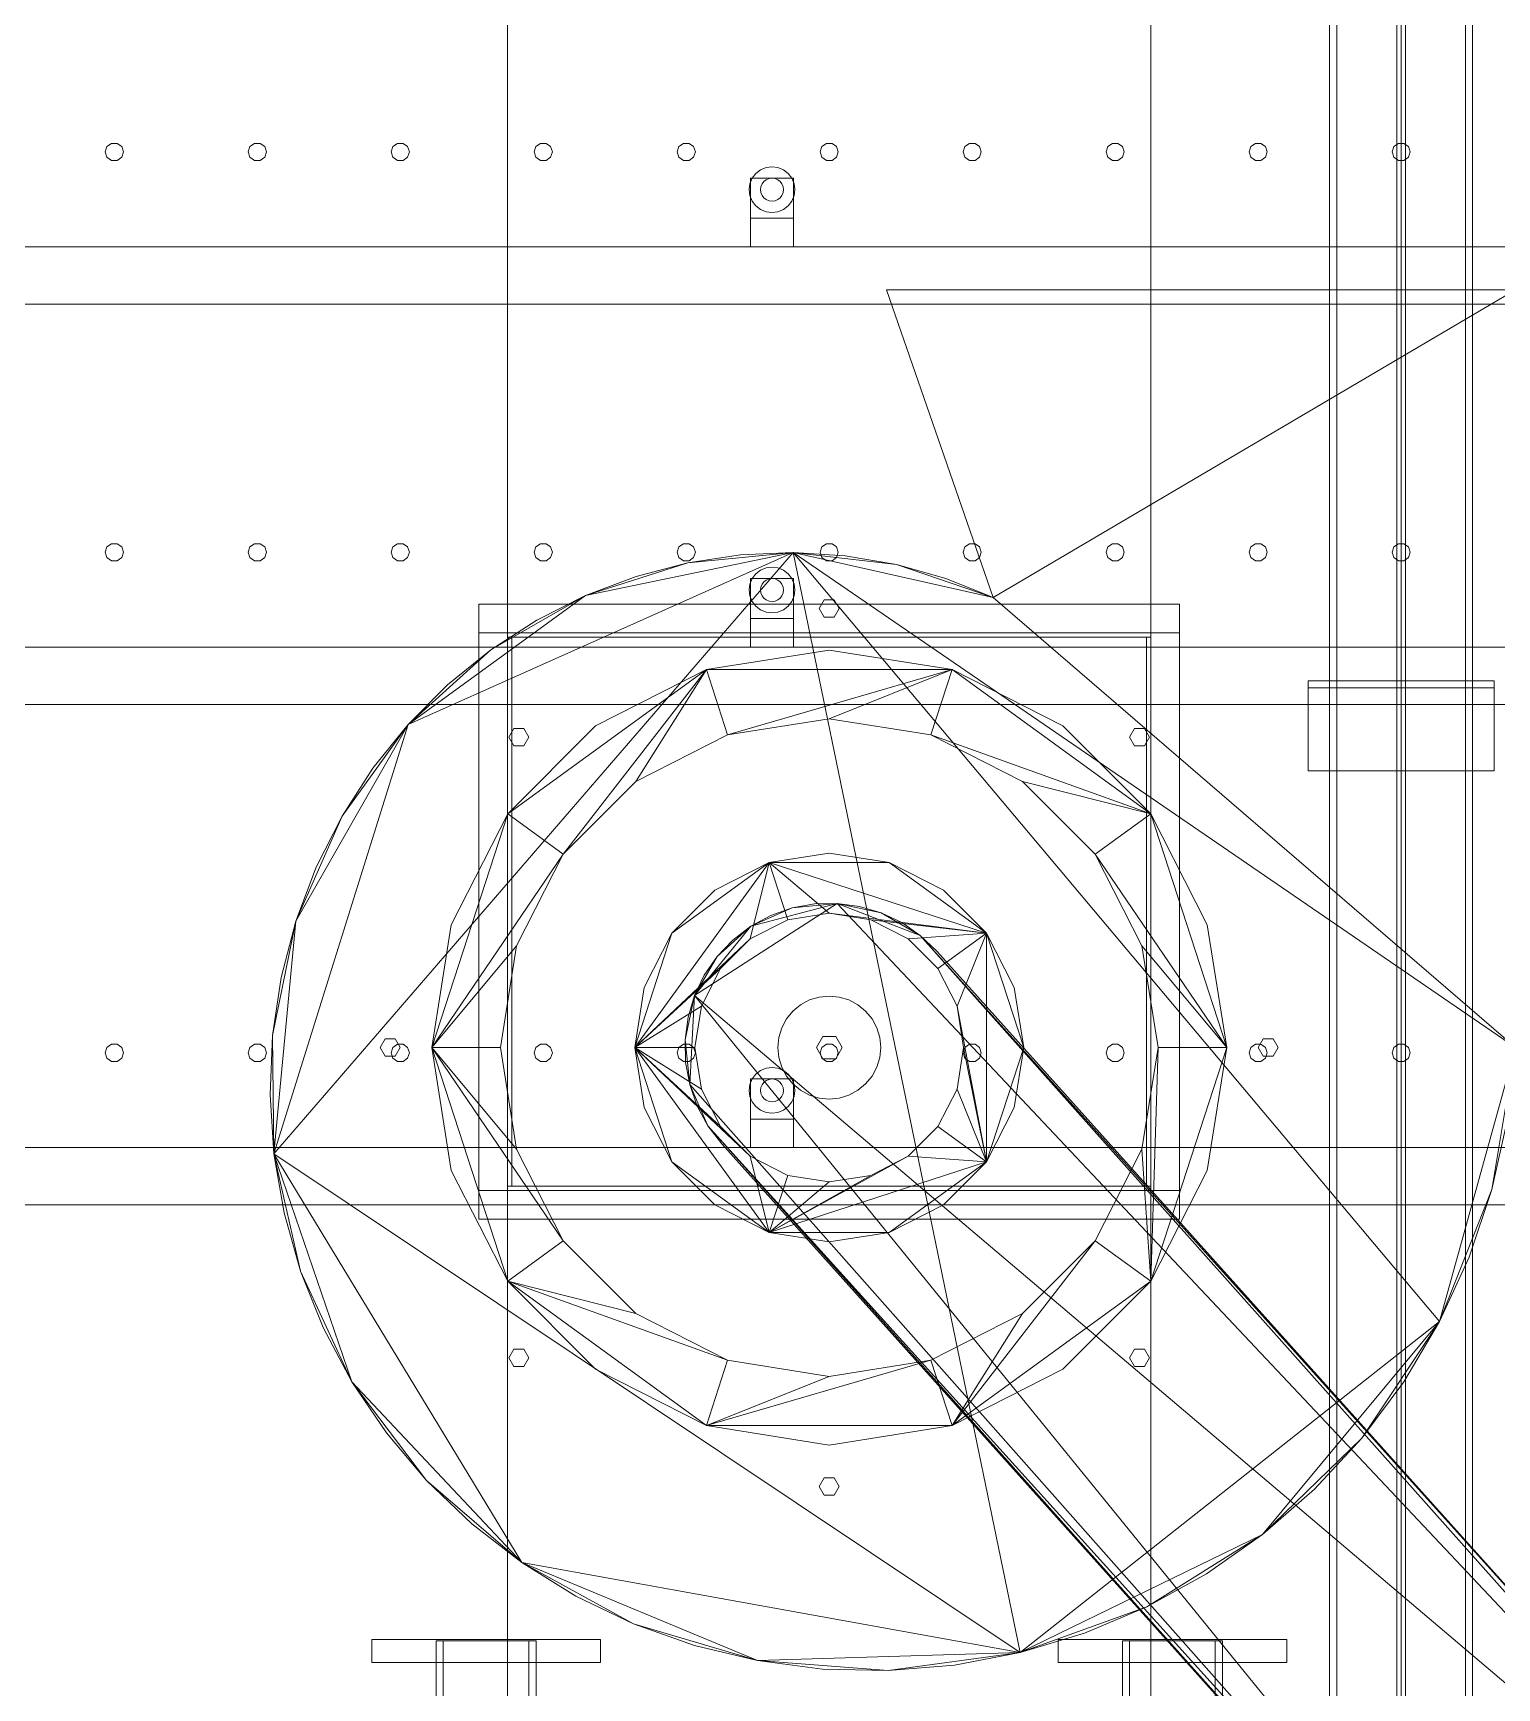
# Model space of a CAD drawing. Header units: millimetres. Extents: x -1970 to 59977, y -50268 to 6837.
# Drawn here: x 55882 to 56906, y 662 to 1820 of the extents above; entities that cross this region are included whole.
import ezdxf

# ---------------------------------------------------------------- set-up
doc = ezdxf.new("R2010")
doc.units = ezdxf.units.MM
doc.layers.add('lateral_secador', color=7, linetype='Continuous', lineweight=0)

msp = doc.modelspace()

# ---------------------------------------------------------------- linework, layer by layer
at = {"layer": 'lateral_secador'}
for p, q in [((56214.253, 0), (56214.253, 2925)), ((56214.253, 2925), (56214.253, 1400)), ((56664.253, 0), (56664.253, 2925)), ((56664.253, 1400), (56664.253, 2925)), ((56789.253, 2925), (56789.253, 20)), ((56794.253, 20), (56794.253, 2925)), ((56836.253, 2925), (56836.253, 60)), ((56839.253, 0), (56839.253, 2925)), ((56842.253, 60), (56842.253, 2925)), ((56884.253, 2925), (56884.253, 20)), ((56889.253, 20), (56889.253, 2925)), ((55934.116, 1740.082), (55932.903, 1736.35)), ((55932.903, 1736.35), (55934.116, 1732.618)), ((55937.291, 1742.389), (55934.116, 1740.082)), ((55941.215, 1742.389), (55937.291, 1742.389)), ((55944.39, 1740.082), (55941.215, 1742.389)), ((55945.603, 1736.35), (55944.39, 1740.082)), ((55944.39, 1732.618), (55945.603, 1736.35)), ((56034.116, 1740.082), (56032.903, 1736.35)), ((56032.903, 1736.35), (56034.116, 1732.618)), ((56037.291, 1742.389), (56034.116, 1740.082)), ((56041.215, 1742.389), (56037.291, 1742.389)), ((56044.39, 1740.082), (56041.215, 1742.389)), ((56045.603, 1736.35), (56044.39, 1740.082)), ((56044.39, 1732.618), (56045.603, 1736.35)), ((56134.116, 1740.082), (56132.903, 1736.35)), ((56132.903, 1736.35), (56134.116, 1732.618)), ((56137.291, 1742.389), (56134.116, 1740.082)), ((56141.215, 1742.389), (56137.291, 1742.389)), ((56144.39, 1740.082), (56141.215, 1742.389)), ((56145.603, 1736.35), (56144.39, 1740.082)), ((56144.39, 1732.618), (56145.603, 1736.35)), ((56234.116, 1740.082), (56232.903, 1736.35)), ((56232.903, 1736.35), (56234.116, 1732.618)), ((56237.291, 1742.389), (56234.116, 1740.082)), ((56241.215, 1742.389), (56237.291, 1742.389)), ((56244.39, 1740.082), (56241.215, 1742.389)), ((56245.603, 1736.35), (56244.39, 1740.082)), ((56244.39, 1732.618), (56245.603, 1736.35)), ((56334.116, 1740.082), (56332.903, 1736.35)), ((56332.903, 1736.35), (56334.116, 1732.618)), ((56337.291, 1742.389), (56334.116, 1740.082)), ((56341.215, 1742.389), (56337.291, 1742.389)), ((56344.39, 1740.082), (56341.215, 1742.389)), ((56345.603, 1736.35), (56344.39, 1740.082)), ((56344.39, 1732.618), (56345.603, 1736.35)), ((56434.116, 1740.082), (56432.903, 1736.35)), ((56432.903, 1736.35), (56434.116, 1732.618)), ((56437.291, 1742.389), (56434.116, 1740.082)), ((56441.215, 1742.389), (56437.291, 1742.389)), ((56444.39, 1740.082), (56441.215, 1742.389)), ((56445.603, 1736.35), (56444.39, 1740.082)), ((56444.39, 1732.618), (56445.603, 1736.35)), ((56534.116, 1740.082), (56532.903, 1736.35)), ((56532.903, 1736.35), (56534.116, 1732.618)), ((56537.291, 1742.389), (56534.116, 1740.082)), ((56541.215, 1742.389), (56537.291, 1742.389)), ((56544.39, 1740.082), (56541.215, 1742.389)), ((56545.603, 1736.35), (56544.39, 1740.082)), ((56544.39, 1732.618), (56545.603, 1736.35)), ((56634.116, 1740.082), (56632.903, 1736.35)), ((56632.903, 1736.35), (56634.116, 1732.618)), ((56637.291, 1742.389), (56634.116, 1740.082)), ((56641.215, 1742.389), (56637.291, 1742.389)), ((56644.39, 1740.082), (56641.215, 1742.389)), ((56645.603, 1736.35), (56644.39, 1740.082)), ((56644.39, 1732.618), (56645.603, 1736.35)), ((56734.116, 1740.082), (56732.903, 1736.35)), ((56732.903, 1736.35), (56734.116, 1732.618)), ((56737.291, 1742.389), (56734.116, 1740.082)), ((56741.215, 1742.389), (56737.291, 1742.389)), ((56744.39, 1740.082), (56741.215, 1742.389)), ((56745.603, 1736.35), (56744.39, 1740.082)), ((56744.39, 1732.618), (56745.603, 1736.35)), ((56834.116, 1740.082), (56832.903, 1736.35)), ((56832.903, 1736.35), (56834.116, 1732.618)), ((56837.291, 1742.389), (56834.116, 1740.082)), ((56841.215, 1742.389), (56837.291, 1742.389)), ((56844.39, 1740.082), (56841.215, 1742.389)), ((56845.603, 1736.35), (56844.39, 1740.082)), ((56844.39, 1732.618), (56845.603, 1736.35)), ((55934.116, 1732.618), (55937.291, 1730.311)), ((55937.291, 1730.311), (55941.215, 1730.311)), ((55941.215, 1730.311), (55944.39, 1732.618)), ((56034.116, 1732.618), (56037.291, 1730.311)), ((56037.291, 1730.311), (56041.215, 1730.311)), ((56041.215, 1730.311), (56044.39, 1732.618)), ((56134.116, 1732.618), (56137.291, 1730.311)), ((56137.291, 1730.311), (56141.215, 1730.311)), ((56141.215, 1730.311), (56144.39, 1732.618)), ((56234.116, 1732.618), (56237.291, 1730.311)), ((56237.291, 1730.311), (56241.215, 1730.311)), ((56241.215, 1730.311), (56244.39, 1732.618)), ((56334.116, 1732.618), (56337.291, 1730.311)), ((56337.291, 1730.311), (56341.215, 1730.311)), ((56341.215, 1730.311), (56344.39, 1732.618)), ((56395.112, 1725.455), (56391.253, 1723.856)), ((56399.253, 1726), (56395.112, 1725.455)), ((56403.394, 1725.455), (56399.253, 1726)), ((56407.253, 1723.856), (56403.394, 1725.455)), ((56434.116, 1732.618), (56437.291, 1730.311)), ((56437.291, 1730.311), (56441.215, 1730.311)), ((56441.215, 1730.311), (56444.39, 1732.618)), ((56534.116, 1732.618), (56537.291, 1730.311)), ((56537.291, 1730.311), (56541.215, 1730.311)), ((56541.215, 1730.311), (56544.39, 1732.618)), ((56634.116, 1732.618), (56637.291, 1730.311)), ((56637.291, 1730.311), (56641.215, 1730.311)), ((56641.215, 1730.311), (56644.39, 1732.618)), ((56734.116, 1732.618), (56737.291, 1730.311)), ((56737.291, 1730.311), (56741.215, 1730.311)), ((56741.215, 1730.311), (56744.39, 1732.618)), ((56834.116, 1732.618), (56837.291, 1730.311)), ((56837.291, 1730.311), (56841.215, 1730.311)), ((56841.215, 1730.311), (56844.39, 1732.618)), ((56383.798, 1714.141), (56383.253, 1710)), ((56385.397, 1718), (56383.798, 1714.141)), ((56384.253, 1718), (56414.253, 1718)), ((56384.253, 1718), (56384.253, 1690)), ((56387.939, 1721.314), (56385.397, 1718)), ((56391.253, 1723.856), (56387.939, 1721.314)), ((56392.325, 1714), (56391.526, 1712.071)), ((56393.596, 1715.657), (56392.325, 1714)), ((56395.253, 1716.928), (56393.596, 1715.657)), ((56397.182, 1717.727), (56395.253, 1716.928)), ((56399.253, 1718), (56397.182, 1717.727)), ((56401.324, 1717.727), (56399.253, 1718)), ((56403.253, 1716.928), (56401.324, 1717.727)), ((56404.91, 1715.657), (56403.253, 1716.928)), ((56406.181, 1714), (56404.91, 1715.657)), ((56406.98, 1712.071), (56406.181, 1714)), ((56410.567, 1721.314), (56407.253, 1723.856)), ((56413.109, 1718), (56410.567, 1721.314)), ((56414.708, 1714.141), (56413.109, 1718)), ((56414.253, 1690), (56414.253, 1718)), ((56415.253, 1710), (56414.708, 1714.141)), ((56383.253, 1710), (56383.798, 1705.859)), ((56383.798, 1705.859), (56385.397, 1702)), ((56385.397, 1702), (56387.939, 1698.686)), ((56391.526, 1712.071), (56391.253, 1710)), ((56391.253, 1710), (56391.526, 1707.929)), ((56391.526, 1707.929), (56392.325, 1706)), ((56392.325, 1706), (56393.596, 1704.343)), ((56393.596, 1704.343), (56395.253, 1703.072)), ((56395.253, 1703.072), (56397.182, 1702.273)), ((56397.182, 1702.273), (56399.253, 1702)), ((56399.253, 1702), (56401.324, 1702.273)), ((56401.324, 1702.273), (56403.253, 1703.072)), ((56403.253, 1703.072), (56404.91, 1704.343)), ((56404.91, 1704.343), (56406.181, 1706)), ((56406.181, 1706), (56406.98, 1707.929)), ((56407.253, 1710), (56406.98, 1712.071)), ((56406.98, 1707.929), (56407.253, 1710)), ((56410.567, 1698.686), (56413.109, 1702)), ((56413.109, 1702), (56414.708, 1705.859)), ((56414.708, 1705.859), (56415.253, 1710)), ((56384.253, 1690), (56414.253, 1690)), ((56384.253, 1690), (56384.253, 1670)), ((56387.939, 1698.686), (56391.253, 1696.144)), ((56391.253, 1696.144), (56395.112, 1694.545)), ((56395.112, 1694.545), (56399.253, 1694)), ((56399.253, 1694), (56403.394, 1694.545)), ((56403.394, 1694.545), (56407.253, 1696.144)), ((56407.253, 1696.144), (56410.567, 1698.686)), ((56414.253, 1670), (56414.253, 1690)), ((39189.253, 1670), (58489.253, 1670)), ((56384.253, 1670), (56414.253, 1670)), ((56919.253, 1640), (56479.253, 1640)), ((56479.253, 1640), (56553.829, 1424.797)), ((56553.829, 1424.797), (56919.253, 1640)), ((39189.253, 1630), (58489.253, 1630)), ((55934.116, 1460.082), (55932.903, 1456.35)), ((55937.291, 1462.389), (55934.116, 1460.082)), ((55941.215, 1462.389), (55937.291, 1462.389)), ((55944.39, 1460.082), (55941.215, 1462.389)), ((55945.603, 1456.35), (55944.39, 1460.082)), ((56034.116, 1460.082), (56032.903, 1456.35)), ((56037.291, 1462.389), (56034.116, 1460.082)), ((56041.215, 1462.389), (56037.291, 1462.389)), ((56044.39, 1460.082), (56041.215, 1462.389)), ((56045.603, 1456.35), (56044.39, 1460.082)), ((56134.116, 1460.082), (56132.903, 1456.35)), ((56137.291, 1462.389), (56134.116, 1460.082)), ((56141.215, 1462.389), (56137.291, 1462.389)), ((56144.39, 1460.082), (56141.215, 1462.389)), ((56145.603, 1456.35), (56144.39, 1460.082)), ((56234.116, 1460.082), (56232.903, 1456.35)), ((56237.291, 1462.389), (56234.116, 1460.082)), ((56241.215, 1462.389), (56237.291, 1462.389)), ((56244.39, 1460.082), (56241.215, 1462.389)), ((56245.603, 1456.35), (56244.39, 1460.082)), ((56334.116, 1460.082), (56332.903, 1456.35)), ((56337.291, 1462.389), (56334.116, 1460.082)), ((56341.215, 1462.389), (56337.291, 1462.389)), ((56344.39, 1460.082), (56341.215, 1462.389)), ((56345.603, 1456.35), (56344.39, 1460.082)), ((56434.116, 1460.082), (56432.903, 1456.35)), ((56437.291, 1462.389), (56434.116, 1460.082)), ((56441.215, 1462.389), (56437.291, 1462.389)), ((56444.39, 1460.082), (56441.215, 1462.389)), ((56445.603, 1456.35), (56444.39, 1460.082)), ((56534.116, 1460.082), (56532.903, 1456.35)), ((56537.291, 1462.389), (56534.116, 1460.082)), ((56541.215, 1462.389), (56537.291, 1462.389)), ((56544.39, 1460.082), (56541.215, 1462.389)), ((56545.603, 1456.35), (56544.39, 1460.082)), ((56634.116, 1460.082), (56632.903, 1456.35)), ((56637.291, 1462.389), (56634.116, 1460.082)), ((56641.215, 1462.389), (56637.291, 1462.389)), ((56644.39, 1460.082), (56641.215, 1462.389)), ((56645.603, 1456.35), (56644.39, 1460.082)), ((56734.116, 1460.082), (56732.903, 1456.35)), ((56737.291, 1462.389), (56734.116, 1460.082)), ((56741.215, 1462.389), (56737.291, 1462.389)), ((56744.39, 1460.082), (56741.215, 1462.389)), ((56745.603, 1456.35), (56744.39, 1460.082)), ((56834.116, 1460.082), (56832.903, 1456.35)), ((56837.291, 1462.389), (56834.116, 1460.082)), ((56841.215, 1462.389), (56837.291, 1462.389)), ((56844.39, 1460.082), (56841.215, 1462.389)), ((56845.603, 1456.35), (56844.39, 1460.082)), ((55932.903, 1456.35), (55934.116, 1452.618)), ((55934.116, 1452.618), (55937.291, 1450.311)), ((55937.291, 1450.311), (55941.215, 1450.311)), ((55941.215, 1450.311), (55944.39, 1452.618)), ((55944.39, 1452.618), (55945.603, 1456.35)), ((56032.903, 1456.35), (56034.116, 1452.618)), ((56034.116, 1452.618), (56037.291, 1450.311)), ((56037.291, 1450.311), (56041.215, 1450.311)), ((56041.215, 1450.311), (56044.39, 1452.618)), ((56044.39, 1452.618), (56045.603, 1456.35)), ((56050.884, 1035.68), (56414.034, 1456.166)), ((56132.903, 1456.35), (56134.116, 1452.618)), ((56134.116, 1452.618), (56137.291, 1450.311)), ((56137.291, 1450.311), (56141.215, 1450.311)), ((56141.215, 1450.311), (56144.39, 1452.618)), ((56144.39, 1452.618), (56145.603, 1456.35)), ((56144.72, 1336.003), (56414.034, 1456.166)), ((56232.903, 1456.35), (56234.116, 1452.618)), ((56234.116, 1452.618), (56237.291, 1450.311)), ((56237.291, 1450.311), (56241.215, 1450.311)), ((56241.215, 1450.311), (56244.39, 1452.618)), ((56244.39, 1452.618), (56245.603, 1456.35)), ((56268.792, 1426.139), (56414.034, 1456.166)), ((56268.792, 1426.139), (56340.439, 1449.018)), ((56340.439, 1449.018), (56304.159, 1439.529)), ((56332.903, 1456.35), (56334.116, 1452.618)), ((56334.116, 1452.618), (56337.291, 1450.311)), ((56337.291, 1450.311), (56341.215, 1450.311)), ((56340.439, 1449.018), (56414.034, 1456.166)), ((56377.204, 1454.562), (56340.439, 1449.018)), ((56341.215, 1450.311), (56344.39, 1452.618)), ((56344.39, 1452.618), (56345.603, 1456.35)), ((56414.034, 1456.166), (56377.204, 1454.562)), ((56414.034, 1456.166), (56486.226, 1447.791)), ((56450.511, 1453.878), (56414.034, 1456.166)), ((56414.034, 1456.166), (56553.829, 1424.797)), ((56414.034, 1456.166), (56919.253, 1110)), ((56414.034, 1456.166), (56866.161, 918.439)), ((56414.034, 1456.166), (56572.69, 686.788)), ((56432.903, 1456.35), (56434.116, 1452.618)), ((56434.116, 1452.618), (56437.291, 1450.311)), ((56437.291, 1450.311), (56441.215, 1450.311)), ((56441.215, 1450.311), (56444.39, 1452.618)), ((56444.39, 1452.618), (56445.603, 1456.35)), ((56486.226, 1447.791), (56450.511, 1453.878)), ((56486.226, 1447.791), (56553.829, 1424.797)), ((56520.788, 1438.04), (56486.226, 1447.791)), ((56532.903, 1456.35), (56534.116, 1452.618)), ((56534.116, 1452.618), (56537.291, 1450.311)), ((56537.291, 1450.311), (56541.215, 1450.311)), ((56541.215, 1450.311), (56544.39, 1452.618)), ((56544.39, 1452.618), (56545.603, 1456.35)), ((56632.903, 1456.35), (56634.116, 1452.618)), ((56634.116, 1452.618), (56637.291, 1450.311)), ((56637.291, 1450.311), (56641.215, 1450.311)), ((56641.215, 1450.311), (56644.39, 1452.618)), ((56644.39, 1452.618), (56645.603, 1456.35)), ((56732.903, 1456.35), (56734.116, 1452.618)), ((56734.116, 1452.618), (56737.291, 1450.311)), ((56737.291, 1450.311), (56741.215, 1450.311)), ((56741.215, 1450.311), (56744.39, 1452.618)), ((56744.39, 1452.618), (56745.603, 1456.35)), ((56832.903, 1456.35), (56834.116, 1452.618)), ((56834.116, 1452.618), (56837.291, 1450.311)), ((56837.291, 1450.311), (56841.215, 1450.311)), ((56841.215, 1450.311), (56844.39, 1452.618)), ((56844.39, 1452.618), (56845.603, 1456.35)), ((56304.159, 1439.529), (56268.792, 1426.139)), ((56385.397, 1438), (56383.798, 1434.141)), ((56384.253, 1438), (56414.253, 1438)), ((56384.253, 1438), (56384.253, 1410)), ((56387.939, 1441.314), (56385.397, 1438)), ((56391.253, 1443.856), (56387.939, 1441.314)), ((56395.112, 1445.455), (56391.253, 1443.856)), ((56393.596, 1435.657), (56392.325, 1434)), ((56395.253, 1436.928), (56393.596, 1435.657)), ((56399.253, 1446), (56395.112, 1445.455)), ((56397.182, 1437.727), (56395.253, 1436.928)), ((56399.253, 1438), (56397.182, 1437.727)), ((56403.394, 1445.455), (56399.253, 1446)), ((56401.324, 1437.727), (56399.253, 1438)), ((56403.253, 1436.928), (56401.324, 1437.727)), ((56404.91, 1435.657), (56403.253, 1436.928)), ((56407.253, 1443.856), (56403.394, 1445.455)), ((56406.181, 1434), (56404.91, 1435.657)), ((56410.567, 1441.314), (56407.253, 1443.856)), ((56413.109, 1438), (56410.567, 1441.314)), ((56414.708, 1434.141), (56413.109, 1438)), ((56414.253, 1410), (56414.253, 1438)), ((56553.829, 1424.797), (56520.788, 1438.04)), ((56144.72, 1336.003), (56268.792, 1426.139)), ((56202.474, 1388.051), (56268.792, 1426.139)), ((56268.792, 1426.139), (56234.759, 1408.935)), ((56383.798, 1434.141), (56383.253, 1430)), ((56383.253, 1430), (56383.798, 1425.859)), ((56383.798, 1425.859), (56385.397, 1422)), ((56391.526, 1432.071), (56391.253, 1430)), ((56391.253, 1430), (56391.526, 1427.929)), ((56392.325, 1434), (56391.526, 1432.071)), ((56391.526, 1427.929), (56392.325, 1426)), ((56392.325, 1426), (56393.596, 1424.343)), ((56393.596, 1424.343), (56395.253, 1423.072)), ((56403.253, 1423.072), (56404.91, 1424.343)), ((56404.91, 1424.343), (56406.181, 1426)), ((56406.98, 1432.071), (56406.181, 1434)), ((56406.181, 1426), (56406.98, 1427.929)), ((56407.253, 1430), (56406.98, 1432.071)), ((56406.98, 1427.929), (56407.253, 1430)), ((56413.109, 1422), (56414.708, 1425.859)), ((56415.253, 1430), (56414.708, 1434.141)), ((56414.708, 1425.859), (56415.253, 1430)), ((56553.829, 1424.797), (56919.253, 1110)), ((56194.253, 1420), (56684.253, 1420)), ((56194.253, 1420), (56194.253, 1400)), ((56385.397, 1422), (56387.939, 1418.686)), ((56387.939, 1418.686), (56391.253, 1416.144)), ((56391.253, 1416.144), (56395.112, 1414.545)), ((56395.112, 1414.545), (56399.253, 1414)), ((56395.253, 1423.072), (56397.182, 1422.273)), ((56397.182, 1422.273), (56399.253, 1422)), ((56399.253, 1422), (56401.324, 1422.273)), ((56399.253, 1414), (56403.394, 1414.545)), ((56401.324, 1422.273), (56403.253, 1423.072)), ((56403.394, 1414.545), (56407.253, 1416.144)), ((56407.253, 1416.144), (56410.567, 1418.686)), ((56410.567, 1418.686), (56413.109, 1422)), ((56435.753, 1423.062), (56432.253, 1417)), ((56432.253, 1417), (56435.753, 1410.938)), ((56442.753, 1423.062), (56435.753, 1423.062)), ((56446.253, 1417), (56442.753, 1423.062)), ((56442.753, 1410.938), (56446.253, 1417)), ((56684.253, 1400), (56684.253, 1420)), ((56234.759, 1408.935), (56202.474, 1388.051)), ((56384.253, 1410), (56414.253, 1410)), ((56384.253, 1410), (56384.253, 1390)), ((56414.253, 1390), (56414.253, 1410)), ((56435.753, 1410.938), (56442.753, 1410.938)), ((39189.253, 1390), (58489.253, 1390)), ((56194.253, 1400), (56684.253, 1400)), ((56194.253, 1400), (56214.253, 1400)), ((56194.253, 1400), (56194.253, 1010)), ((56214.253, 1400), (56664.253, 1400)), ((56214.253, 1400), (56214.253, 1397)), ((56214.253, 1010), (56214.253, 1400)), ((56214.253, 1397), (56664.253, 1397)), ((56214.253, 1397), (56217.253, 1397)), ((56214.253, 1397), (56214.253, 1013)), ((56217.253, 1013), (56217.253, 1397)), ((56384.253, 1390), (56414.253, 1390)), ((56661.253, 1397), (56664.253, 1397)), ((56661.253, 1397), (56661.253, 1013)), ((56664.253, 1397), (56664.253, 1400)), ((56664.253, 1400), (56684.253, 1400)), ((56664.253, 1400), (56664.253, 1010)), ((56664.253, 1013), (56664.253, 1397)), ((56684.253, 1010), (56684.253, 1400)), ((56144.72, 1336.003), (56202.474, 1388.051)), ((56202.474, 1388.051), (56172.333, 1363.666)), ((56439.253, 1388), (56353.347, 1374.394)), ((56525.159, 1374.394), (56439.253, 1388)), ((56214.347, 1273.404), (56353.347, 1374.394)), ((56253.179, 1245.191), (56353.347, 1374.394)), ((56353.347, 1374.394), (56275.849, 1334.907)), ((56304.062, 1296.074), (56353.347, 1374.394)), ((56353.347, 1374.394), (56525.159, 1374.394)), ((56368.179, 1328.743), (56353.347, 1374.394)), ((56368.179, 1328.743), (56525.159, 1374.394)), ((56439.253, 1340), (56525.159, 1374.394)), ((56510.327, 1328.743), (56525.159, 1374.394)), ((56525.159, 1374.394), (56664.159, 1273.404)), ((56602.657, 1334.907), (56525.159, 1374.394)), ((56774.253, 1366.5), (56904.253, 1366.5)), ((56774.253, 1366.5), (56774.253, 1303.5)), ((56774.253, 1366.5), (56774.253, 1361.5)), ((56904.253, 1303.5), (56904.253, 1366.5)), ((56904.253, 1361.5), (56904.253, 1366.5)), ((56172.333, 1363.666), (56144.72, 1336.003)), ((56774.253, 1361.5), (56904.253, 1361.5)), ((39189.253, 1350), (58489.253, 1350)), ((56050.884, 1035.68), (56144.72, 1336.003)), ((56066.253, 1198.403), (56144.72, 1336.003)), ((56098.48, 1271.933), (56144.72, 1336.003)), ((56144.72, 1336.003), (56119.993, 1305.324)), ((56275.849, 1334.907), (56214.347, 1273.404)), ((56218.671, 1333.144), (56215.171, 1327.082)), ((56225.671, 1333.144), (56218.671, 1333.144)), ((56229.171, 1327.082), (56225.671, 1333.144)), ((56368.179, 1328.743), (56439.253, 1340)), ((56439.253, 1340), (56510.327, 1328.743)), ((56664.159, 1273.404), (56602.657, 1334.907)), ((56652.835, 1333.144), (56649.335, 1327.082)), ((56659.835, 1333.144), (56652.835, 1333.144)), ((56663.335, 1327.082), (56659.835, 1333.144)), ((56215.171, 1327.082), (56218.671, 1321.02)), ((56218.671, 1321.02), (56225.671, 1321.02)), ((56225.671, 1321.02), (56229.171, 1327.082)), ((56304.062, 1296.074), (56368.179, 1328.743)), ((56510.327, 1328.743), (56664.159, 1273.404)), ((56510.327, 1328.743), (56574.444, 1296.074)), ((56649.335, 1327.082), (56652.835, 1321.02)), ((56652.835, 1321.02), (56659.835, 1321.02)), ((56659.835, 1321.02), (56663.335, 1327.082)), ((56119.993, 1305.324), (56098.48, 1271.933)), ((56774.253, 1303.5), (56904.253, 1303.5)), ((56253.179, 1245.191), (56304.062, 1296.074)), ((56574.444, 1296.074), (56664.159, 1273.404)), ((56574.444, 1296.074), (56625.327, 1245.191)), ((56161.253, 1110), (56214.347, 1273.404)), ((56214.347, 1273.404), (56174.858, 1195.907)), ((56253.179, 1245.191), (56214.347, 1273.404)), ((56625.327, 1245.191), (56664.159, 1273.404)), ((56664.159, 1273.404), (56717.253, 1110)), ((56703.647, 1195.907), (56664.159, 1273.404)), ((56066.253, 1198.403), (56098.48, 1271.933)), ((56098.48, 1271.933), (56080.478, 1236.168)), ((56253.179, 1245.191), (56161.253, 1110)), ((56220.511, 1181.074), (56253.179, 1245.191)), ((56303.253, 1110), (56397.228, 1239.344)), ((56329.228, 1189.939), (56397.228, 1239.344)), ((56397.228, 1239.344), (56359.314, 1220.026)), ((56384.001, 1186.048), (56397.228, 1239.344)), ((56439.253, 1246), (56397.228, 1239.344)), ((56397.228, 1239.344), (56481.278, 1239.344)), ((56397.228, 1239.344), (56549.278, 1189.939)), ((56410.206, 1199.399), (56397.228, 1239.344)), ((56439.253, 1204), (56397.228, 1239.344)), ((56481.278, 1239.344), (56439.253, 1246)), ((56481.278, 1239.344), (56549.278, 1189.939)), ((56519.192, 1220.026), (56481.278, 1239.344)), ((56625.327, 1245.191), (56717.253, 1110)), ((56625.327, 1245.191), (56657.995, 1181.074)), ((56080.478, 1236.168), (56066.253, 1198.403)), ((56359.314, 1220.026), (56329.228, 1189.939)), ((56549.278, 1189.939), (56519.192, 1220.026)), ((56345.028, 1146.37), (56444.726, 1210.852)), ((56384.401, 1194.807), (56444.726, 1210.852)), ((56384.401, 1194.807), (56413.292, 1207.607)), ((56413.292, 1207.607), (56398.343, 1202.344)), ((56410.206, 1199.399), (56439.253, 1204)), ((56413.292, 1207.607), (56444.726, 1210.852)), ((56428.882, 1210.466), (56413.292, 1207.607)), ((56444.726, 1210.852), (56428.882, 1210.466)), ((56439.253, 1204), (56549.278, 1189.939)), ((56439.253, 1204), (56468.3, 1199.399)), ((56444.726, 1210.852), (56475.622, 1204.224)), ((56460.435, 1208.754), (56444.726, 1210.852)), ((56444.726, 1210.852), (56502.96, 1188.374)), ((56444.726, 1210.852), (57141.597, 470.91)), ((56475.622, 1204.224), (56460.435, 1208.754)), ((56475.622, 1204.224), (56502.96, 1188.374)), ((56489.915, 1197.375), (56475.622, 1204.224)), ((56049.97, 1118.494), (56066.253, 1198.403)), ((56050.884, 1035.68), (56066.253, 1198.403)), ((56066.253, 1198.403), (56056.022, 1159.036)), ((56174.858, 1195.907), (56161.253, 1110)), ((56345.028, 1146.37), (56384.401, 1194.807)), ((56360.88, 1173.707), (56384.401, 1194.807)), ((56384.401, 1194.807), (56371.81, 1185.183)), ((56384.001, 1186.048), (56410.206, 1199.399)), ((56398.343, 1202.344), (56384.401, 1194.807)), ((56468.3, 1199.399), (56549.278, 1189.939)), ((56468.3, 1199.399), (56494.505, 1186.048)), ((56502.96, 1188.374), (56489.915, 1197.375)), ((56717.253, 1110), (56703.647, 1195.907)), ((56220.511, 1181.074), (56161.253, 1110)), ((56209.253, 1110), (56220.511, 1181.074)), ((56303.253, 1110), (56329.228, 1189.939)), ((56384.001, 1186.048), (56303.253, 1110)), ((56329.228, 1189.939), (56309.909, 1152.026)), ((56371.81, 1185.183), (56360.88, 1173.707)), ((56363.206, 1165.252), (56384.001, 1186.048)), ((56494.505, 1186.048), (56549.278, 1189.939)), ((56494.505, 1186.048), (56515.3, 1165.252)), ((56502.96, 1188.374), (57124.435, 497.443)), ((56514.435, 1177.443), (56502.96, 1188.374)), ((56502.96, 1188.374), (57141.597, 470.91)), ((56515.3, 1165.252), (56549.278, 1189.939)), ((56528.651, 1139.048), (56549.278, 1189.939)), ((56549.278, 1189.939), (56575.253, 1110)), ((56568.597, 1152.026), (56549.278, 1189.939)), ((56549.278, 1189.939), (56549.278, 1030.061)), ((56657.995, 1181.074), (56717.253, 1110)), ((56657.995, 1181.074), (56669.253, 1110)), ((56345.028, 1146.37), (56360.88, 1173.707)), ((56360.88, 1173.707), (56351.878, 1160.662)), ((57124.435, 497.443), (56514.435, 1177.443)), ((56056.022, 1159.036), (56049.97, 1118.494)), ((56363.206, 1165.252), (56303.253, 1110)), ((56351.878, 1160.662), (56345.028, 1146.37)), ((56349.855, 1139.048), (56363.206, 1165.252)), ((56515.3, 1165.252), (56528.651, 1139.048)), ((56309.909, 1152.026), (56303.253, 1110)), ((56338.401, 1115.473), (56345.028, 1146.37)), ((56345.028, 1146.37), (56340.499, 1131.182)), ((56341.646, 1084.04), (56345.028, 1146.37)), ((56998.591, 342.625), (56345.028, 1146.37)), ((56345.028, 1146.37), (57141.597, 470.91)), ((56439.253, 1146), (56432.23, 1145.308)), ((56446.276, 1145.308), (56439.253, 1146)), ((56575.253, 1110), (56568.597, 1152.026)), ((56349.855, 1139.048), (56303.253, 1110)), ((56345.253, 1110), (56349.855, 1139.048)), ((56413.797, 1135.456), (56409.32, 1130.001)), ((56419.252, 1139.933), (56413.797, 1135.456)), ((56425.476, 1143.26), (56419.252, 1139.933)), ((56432.23, 1145.308), (56425.476, 1143.26)), ((56453.03, 1143.26), (56446.276, 1145.308)), ((56459.253, 1139.933), (56453.03, 1143.26)), ((56464.709, 1135.456), (56459.253, 1139.933)), ((56469.186, 1130.001), (56464.709, 1135.456)), ((56528.651, 1139.048), (56549.278, 1030.061)), ((56528.651, 1139.048), (56533.253, 1110)), ((56340.499, 1131.182), (56338.401, 1115.473)), ((56405.993, 1123.777), (56403.945, 1117.023)), ((56409.32, 1130.001), (56405.993, 1123.777)), ((56472.513, 1123.777), (56469.186, 1130.001)), ((56474.561, 1117.023), (56472.513, 1123.777)), ((55937.291, 1112.389), (55934.116, 1110.082)), ((55941.215, 1112.389), (55937.291, 1112.389)), ((55944.39, 1110.082), (55941.215, 1112.389)), ((56037.291, 1112.389), (56034.116, 1110.082)), ((56041.215, 1112.389), (56037.291, 1112.389)), ((56044.39, 1110.082), (56041.215, 1112.389)), ((56049.97, 1118.494), (56048.228, 1077.222)), ((56050.884, 1035.68), (56049.97, 1118.494)), ((56128.753, 1116.062), (56125.253, 1110)), ((56135.753, 1116.062), (56128.753, 1116.062)), ((56137.291, 1112.389), (56134.116, 1110.082)), ((56139.253, 1110), (56135.753, 1116.062)), ((56141.215, 1112.389), (56137.291, 1112.389)), ((56144.39, 1110.082), (56141.215, 1112.389)), ((56237.291, 1112.389), (56234.116, 1110.082)), ((56241.215, 1112.389), (56237.291, 1112.389)), ((56244.39, 1110.082), (56241.215, 1112.389)), ((56337.291, 1112.389), (56334.116, 1110.082)), ((56341.215, 1112.389), (56337.291, 1112.389)), ((56341.646, 1084.04), (56338.401, 1115.473)), ((56338.401, 1115.473), (56338.786, 1099.629)), ((56344.39, 1110.082), (56341.215, 1112.389)), ((56403.945, 1117.023), (56403.253, 1110)), ((56434.753, 1117.794), (56430.253, 1110)), ((56437.291, 1112.389), (56434.116, 1110.082)), ((56443.753, 1117.794), (56434.753, 1117.794)), ((56441.215, 1112.389), (56437.291, 1112.389)), ((56444.39, 1110.082), (56441.215, 1112.389)), ((56448.253, 1110), (56443.753, 1117.794)), ((56475.253, 1110), (56474.561, 1117.023)), ((56537.291, 1112.389), (56534.116, 1110.082)), ((56541.215, 1112.389), (56537.291, 1112.389)), ((56544.39, 1110.082), (56541.215, 1112.389)), ((56637.291, 1112.389), (56634.116, 1110.082)), ((56641.215, 1112.389), (56637.291, 1112.389)), ((56644.39, 1110.082), (56641.215, 1112.389)), ((56737.291, 1112.389), (56734.116, 1110.082)), ((56741.215, 1112.389), (56737.291, 1112.389)), ((56742.753, 1116.062), (56739.253, 1110)), ((56744.39, 1110.082), (56741.215, 1112.389)), ((56749.753, 1116.062), (56742.753, 1116.062)), ((56753.253, 1110), (56749.753, 1116.062)), ((56837.291, 1112.389), (56834.116, 1110.082)), ((56841.215, 1112.389), (56837.291, 1112.389)), ((56844.39, 1110.082), (56841.215, 1112.389)), ((55934.116, 1110.082), (55932.903, 1106.35)), ((55932.903, 1106.35), (55934.116, 1102.618)), ((55934.116, 1102.618), (55937.291, 1100.311)), ((55937.291, 1100.311), (55941.215, 1100.311)), ((55941.215, 1100.311), (55944.39, 1102.618)), ((55945.603, 1106.35), (55944.39, 1110.082)), ((55944.39, 1102.618), (55945.603, 1106.35)), ((56034.116, 1110.082), (56032.903, 1106.35)), ((56032.903, 1106.35), (56034.116, 1102.618)), ((56034.116, 1102.618), (56037.291, 1100.311)), ((56037.291, 1100.311), (56041.215, 1100.311)), ((56041.215, 1100.311), (56044.39, 1102.618)), ((56045.603, 1106.35), (56044.39, 1110.082)), ((56044.39, 1102.618), (56045.603, 1106.35)), ((56125.253, 1110), (56128.753, 1103.938)), ((56128.753, 1103.938), (56135.753, 1103.938)), ((56134.116, 1110.082), (56132.903, 1106.35)), ((56132.903, 1106.35), (56134.116, 1102.618)), ((56134.116, 1102.618), (56137.291, 1100.311)), ((56135.753, 1103.938), (56139.253, 1110)), ((56137.291, 1100.311), (56141.215, 1100.311)), ((56141.215, 1100.311), (56144.39, 1102.618)), ((56145.603, 1106.35), (56144.39, 1110.082)), ((56144.39, 1102.618), (56145.603, 1106.35)), ((56161.253, 1110), (56209.253, 1110)), ((56161.253, 1110), (56220.511, 1038.926)), ((56214.347, 946.596), (56161.253, 1110)), ((56161.253, 1110), (56174.858, 1024.093)), ((56161.253, 1110), (56253.179, 974.809)), ((56220.511, 1038.926), (56209.253, 1110)), ((56234.116, 1110.082), (56232.903, 1106.35)), ((56232.903, 1106.35), (56234.116, 1102.618)), ((56234.116, 1102.618), (56237.291, 1100.311)), ((56237.291, 1100.311), (56241.215, 1100.311)), ((56241.215, 1100.311), (56244.39, 1102.618)), ((56245.603, 1106.35), (56244.39, 1110.082)), ((56244.39, 1102.618), (56245.603, 1106.35)), ((56303.253, 1110), (56345.253, 1110)), ((56303.253, 1110), (56349.855, 1080.952)), ((56329.228, 1030.061), (56303.253, 1110)), ((56303.253, 1110), (56309.909, 1067.974)), ((56303.253, 1110), (56363.206, 1054.748)), ((56397.228, 980.656), (56303.253, 1110)), ((56303.253, 1110), (56384.001, 1033.952)), ((56334.116, 1110.082), (56332.903, 1106.35)), ((56332.903, 1106.35), (56334.116, 1102.618)), ((56334.116, 1102.618), (56337.291, 1100.311)), ((56337.291, 1100.311), (56341.215, 1100.311)), ((56338.786, 1099.629), (56341.646, 1084.04)), ((56341.215, 1100.311), (56344.39, 1102.618)), ((56345.603, 1106.35), (56344.39, 1110.082)), ((56344.39, 1102.618), (56345.603, 1106.35)), ((56349.855, 1080.952), (56345.253, 1110)), ((56403.253, 1110), (56403.945, 1102.977)), ((56403.945, 1102.977), (56405.993, 1096.223)), ((56430.253, 1110), (56434.753, 1102.206)), ((56434.116, 1110.082), (56432.903, 1106.35)), ((56432.903, 1106.35), (56434.116, 1102.618)), ((56434.116, 1102.618), (56437.291, 1100.311)), ((56434.753, 1102.206), (56443.753, 1102.206)), ((56437.291, 1100.311), (56441.215, 1100.311)), ((56441.215, 1100.311), (56444.39, 1102.618)), ((56443.753, 1102.206), (56448.253, 1110)), ((56445.603, 1106.35), (56444.39, 1110.082)), ((56444.39, 1102.618), (56445.603, 1106.35)), ((56472.513, 1096.223), (56474.561, 1102.977)), ((56474.561, 1102.977), (56475.253, 1110)), ((56533.253, 1110), (56528.651, 1080.952)), ((56534.116, 1110.082), (56532.903, 1106.35)), ((56532.903, 1106.35), (56534.116, 1102.618)), ((56549.278, 1030.061), (56533.253, 1110)), ((56534.116, 1102.618), (56537.291, 1100.311)), ((56537.291, 1100.311), (56541.215, 1100.311)), ((56541.215, 1100.311), (56544.39, 1102.618)), ((56545.603, 1106.35), (56544.39, 1110.082)), ((56544.39, 1102.618), (56545.603, 1106.35)), ((56575.253, 1110), (56549.278, 1030.061)), ((56568.597, 1067.974), (56575.253, 1110)), ((56634.116, 1110.082), (56632.903, 1106.35)), ((56632.903, 1106.35), (56634.116, 1102.618)), ((56634.116, 1102.618), (56637.291, 1100.311)), ((56637.291, 1100.311), (56641.215, 1100.311)), ((56641.215, 1100.311), (56644.39, 1102.618)), ((56645.603, 1106.35), (56644.39, 1110.082)), ((56644.39, 1102.618), (56645.603, 1106.35)), ((56669.253, 1110), (56657.995, 1038.926)), ((56717.253, 1110), (56664.159, 946.596)), ((56664.159, 946.596), (56669.253, 1110)), ((56669.253, 1110), (56717.253, 1110)), ((56703.647, 1024.093), (56717.253, 1110)), ((56734.116, 1110.082), (56732.903, 1106.35)), ((56732.903, 1106.35), (56734.116, 1102.618)), ((56734.116, 1102.618), (56737.291, 1100.311)), ((56737.291, 1100.311), (56741.215, 1100.311)), ((56739.253, 1110), (56742.753, 1103.938)), ((56741.215, 1100.311), (56744.39, 1102.618)), ((56742.753, 1103.938), (56749.753, 1103.938)), ((56745.603, 1106.35), (56744.39, 1110.082)), ((56744.39, 1102.618), (56745.603, 1106.35)), ((56749.753, 1103.938), (56753.253, 1110)), ((56834.116, 1110.082), (56832.903, 1106.35)), ((56832.903, 1106.35), (56834.116, 1102.618)), ((56834.116, 1102.618), (56837.291, 1100.311)), ((56837.291, 1100.311), (56841.215, 1100.311)), ((56841.215, 1100.311), (56844.39, 1102.618)), ((56845.603, 1106.35), (56844.39, 1110.082)), ((56844.39, 1102.618), (56845.603, 1106.35)), ((56919.253, 1110), (56866.161, 918.439)), ((56919.253, 1110), (56902.71, 1010.784)), ((56385.397, 1088), (56383.798, 1084.141)), ((56384.253, 1088), (56414.253, 1088)), ((56384.253, 1088), (56384.253, 1060)), ((56387.939, 1091.314), (56385.397, 1088)), ((56391.253, 1093.856), (56387.939, 1091.314)), ((56395.112, 1095.455), (56391.253, 1093.856)), ((56399.253, 1096), (56395.112, 1095.455)), ((56399.253, 1088), (56397.182, 1087.727)), ((56403.394, 1095.455), (56399.253, 1096)), ((56401.324, 1087.727), (56399.253, 1088)), ((56407.253, 1093.856), (56403.394, 1095.455)), ((56405.993, 1096.223), (56409.32, 1089.999)), ((56410.567, 1091.314), (56407.253, 1093.856)), ((56409.32, 1089.999), (56413.797, 1084.544)), ((56413.109, 1088), (56410.567, 1091.314)), ((56414.708, 1084.141), (56413.109, 1088)), ((56414.253, 1060), (56414.253, 1088)), ((56464.709, 1084.544), (56469.186, 1089.999)), ((56469.186, 1089.999), (56472.513, 1096.223)), ((56048.228, 1077.222), (56050.884, 1035.68)), ((56354.446, 1055.148), (56341.646, 1084.04)), ((56341.646, 1084.04), (56346.909, 1069.09)), ((56998.591, 342.625), (56341.646, 1084.04)), ((56363.206, 1054.748), (56349.855, 1080.952)), ((56383.798, 1084.141), (56383.253, 1080)), ((56383.253, 1080), (56383.798, 1075.859)), ((56391.526, 1082.071), (56391.253, 1080)), ((56391.253, 1080), (56391.526, 1077.929)), ((56392.325, 1084), (56391.526, 1082.071)), ((56391.526, 1077.929), (56392.325, 1076)), ((56393.596, 1085.657), (56392.325, 1084)), ((56395.253, 1086.928), (56393.596, 1085.657)), ((56397.182, 1087.727), (56395.253, 1086.928)), ((56403.253, 1086.928), (56401.324, 1087.727)), ((56404.91, 1085.657), (56403.253, 1086.928)), ((56406.181, 1084), (56404.91, 1085.657)), ((56406.98, 1082.071), (56406.181, 1084)), ((56406.181, 1076), (56406.98, 1077.929)), ((56407.253, 1080), (56406.98, 1082.071)), ((56406.98, 1077.929), (56407.253, 1080)), ((56413.797, 1084.544), (56419.252, 1080.067)), ((56415.253, 1080), (56414.708, 1084.141)), ((56414.708, 1075.859), (56415.253, 1080)), ((56419.252, 1080.067), (56425.476, 1076.74)), ((56425.476, 1076.74), (56432.23, 1074.692)), ((56446.276, 1074.692), (56453.03, 1076.74)), ((56453.03, 1076.74), (56459.253, 1080.067)), ((56459.253, 1080.067), (56464.709, 1084.544)), ((56528.651, 1080.952), (56515.3, 1054.748)), ((56549.278, 1030.061), (56528.651, 1080.952)), ((56309.909, 1067.974), (56329.228, 1030.061)), ((56346.909, 1069.09), (56354.446, 1055.148)), ((56383.798, 1075.859), (56385.397, 1072)), ((56385.397, 1072), (56387.939, 1068.686)), ((56387.939, 1068.686), (56391.253, 1066.144)), ((56391.253, 1066.144), (56395.112, 1064.545)), ((56392.325, 1076), (56393.596, 1074.343)), ((56393.596, 1074.343), (56395.253, 1073.072)), ((56395.253, 1073.072), (56397.182, 1072.273)), ((56397.182, 1072.273), (56399.253, 1072)), ((56399.253, 1072), (56401.324, 1072.273)), ((56401.324, 1072.273), (56403.253, 1073.072)), ((56403.253, 1073.072), (56404.91, 1074.343)), ((56403.394, 1064.545), (56407.253, 1066.144)), ((56404.91, 1074.343), (56406.181, 1076)), ((56407.253, 1066.144), (56410.567, 1068.686)), ((56410.567, 1068.686), (56413.109, 1072)), ((56413.109, 1072), (56414.708, 1075.859)), ((56432.23, 1074.692), (56439.253, 1074)), ((56439.253, 1074), (56446.276, 1074.692)), ((56549.278, 1030.061), (56568.597, 1067.974)), ((56974.071, 362.557), (56354.446, 1055.148)), ((56354.446, 1055.148), (56364.071, 1042.557)), ((56998.591, 342.625), (56354.446, 1055.148)), ((56384.001, 1033.952), (56363.206, 1054.748)), ((56384.253, 1060), (56414.253, 1060)), ((56384.253, 1060), (56384.253, 1040)), ((56395.112, 1064.545), (56399.253, 1064)), ((56399.253, 1064), (56403.394, 1064.545)), ((56414.253, 1040), (56414.253, 1060)), ((56515.3, 1054.748), (56494.505, 1033.952)), ((56549.278, 1030.061), (56515.3, 1054.748)), ((56902.71, 1010.784), (56913.583, 1059.797)), ((56364.071, 1042.557), (56974.071, 362.557)), ((39189.253, 1040), (58489.253, 1040)), ((56069.481, 953.675), (56050.884, 1035.68)), ((56050.884, 1035.68), (56057.972, 994.34)), ((56105.448, 876.268), (56050.884, 1035.68)), ((56224.198, 749.72), (56050.884, 1035.68)), ((56572.69, 686.788), (56050.884, 1035.68)), ((56253.179, 974.809), (56220.511, 1038.926)), ((56397.228, 980.656), (56384.001, 1033.952)), ((56410.206, 1020.601), (56384.001, 1033.952)), ((56384.253, 1040), (56414.253, 1040)), ((56397.228, 980.656), (56494.505, 1033.952)), ((56494.505, 1033.952), (56468.3, 1020.601)), ((56549.278, 1030.061), (56494.505, 1033.952)), ((56657.995, 1038.926), (56625.327, 974.809)), ((56664.159, 946.596), (56657.995, 1038.926)), ((56174.858, 1024.093), (56214.347, 946.596)), ((56397.228, 980.656), (56329.228, 1030.061)), ((56329.228, 1030.061), (56359.314, 999.974)), ((56549.278, 1030.061), (56397.228, 980.656)), ((56397.228, 980.656), (56410.206, 1020.601)), ((56397.228, 980.656), (56468.3, 1020.601)), ((56439.253, 1016), (56410.206, 1020.601)), ((56468.3, 1020.601), (56439.253, 1016)), ((56549.278, 1030.061), (56481.278, 980.656)), ((56519.192, 999.974), (56549.278, 1030.061)), ((56664.159, 946.596), (56703.647, 1024.093)), ((56194.253, 1010), (56684.253, 1010)), ((56194.253, 1010), (56194.253, 990)), ((56194.253, 1010), (56214.253, 1010)), ((56214.253, 1013), (56664.253, 1013)), ((56214.253, 1013), (56214.253, 1010)), ((56214.253, 1013), (56217.253, 1013)), ((56214.253, 1010), (56664.253, 1010)), ((56214.253, 1010), (56214.253, 0)), ((56397.228, 980.656), (56439.253, 1016)), ((56661.253, 1013), (56664.253, 1013)), ((56664.253, 1010), (56664.253, 1013)), ((56664.253, 0), (56664.253, 1010)), ((56664.253, 1010), (56684.253, 1010)), ((56684.253, 990), (56684.253, 1010)), ((56902.71, 1010.784), (56866.161, 918.439)), ((56886.823, 963.496), (56902.71, 1010.784)), ((39189.253, 1000), (58489.253, 1000)), ((56359.314, 999.974), (56397.228, 980.656)), ((56481.278, 980.656), (56519.192, 999.974)), ((56057.972, 994.34), (56069.481, 953.675)), ((56194.253, 990), (56684.253, 990)), ((56214.347, 946.596), (56253.179, 974.809)), ((56304.062, 923.926), (56253.179, 974.809)), ((56481.278, 980.656), (56397.228, 980.656)), ((56397.228, 980.656), (56439.253, 974)), ((56439.253, 974), (56481.278, 980.656)), ((56525.159, 845.606), (56625.327, 974.809)), ((56625.327, 974.809), (56574.444, 923.926)), ((56664.159, 946.596), (56625.327, 974.809)), ((56866.161, 918.439), (56886.823, 963.496)), ((56105.448, 876.268), (56069.481, 953.675)), ((56069.481, 953.675), (56085.345, 914.162)), ((56353.347, 845.606), (56214.347, 946.596)), ((56214.347, 946.596), (56275.849, 885.093)), ((56214.347, 946.596), (56304.062, 923.926)), ((56214.347, 946.596), (56368.179, 891.257)), ((56664.159, 946.596), (56525.159, 845.606)), ((56602.657, 885.093), (56664.159, 946.596)), ((56368.179, 891.257), (56304.062, 923.926)), ((56574.444, 923.926), (56510.327, 891.257)), ((56525.159, 845.606), (56574.444, 923.926)), ((56866.161, 918.439), (56572.69, 686.788)), ((56866.161, 918.439), (56742.288, 769.481)), ((56866.161, 918.439), (56811.73, 836.889)), ((56841.017, 876.09), (56866.161, 918.439)), ((56085.345, 914.162), (56105.448, 876.268)), ((56218.671, 898.98), (56215.171, 892.918)), ((56215.171, 892.918), (56218.671, 886.856)), ((56225.671, 898.98), (56218.671, 898.98)), ((56229.171, 892.918), (56225.671, 898.98)), ((56225.671, 886.856), (56229.171, 892.918)), ((56353.347, 845.606), (56368.179, 891.257)), ((56353.347, 845.606), (56510.327, 891.257)), ((56439.253, 880), (56368.179, 891.257)), ((56510.327, 891.257), (56439.253, 880)), ((56525.159, 845.606), (56510.327, 891.257)), ((56652.835, 898.98), (56649.335, 892.918)), ((56649.335, 892.918), (56652.835, 886.856)), ((56659.835, 898.98), (56652.835, 898.98)), ((56663.335, 892.918), (56659.835, 898.98)), ((56659.835, 886.856), (56663.335, 892.918)), ((56218.671, 886.856), (56225.671, 886.856)), ((56275.849, 885.093), (56353.347, 845.606)), ((56353.347, 845.606), (56439.253, 880)), ((56525.159, 845.606), (56602.657, 885.093)), ((56652.835, 886.856), (56659.835, 886.856)), ((56157.659, 807.145), (56105.448, 876.268)), ((56105.448, 876.268), (56129.624, 840.449)), ((56224.198, 749.72), (56105.448, 876.268)), ((56811.73, 836.889), (56841.017, 876.09)), ((56525.159, 845.606), (56353.347, 845.606)), ((56353.347, 845.606), (56439.253, 832)), ((56439.253, 832), (56525.159, 845.606)), ((56129.624, 840.449), (56157.659, 807.145)), ((56811.73, 836.889), (56742.288, 769.481)), ((56778.681, 801.235), (56811.73, 836.889)), ((56224.198, 749.72), (56157.659, 807.145)), ((56157.659, 807.145), (56189.286, 776.772)), ((56435.753, 809.062), (56432.253, 803)), ((56432.253, 803), (56435.753, 796.938)), ((56442.753, 809.062), (56435.753, 809.062)), ((56446.253, 803), (56442.753, 809.062)), ((56442.753, 796.938), (56446.253, 803)), ((56742.288, 769.481), (56778.681, 801.235)), ((56435.753, 796.938), (56442.753, 796.938)), ((56189.286, 776.772), (56224.198, 749.72)), ((56742.288, 769.481), (56572.69, 686.788)), ((56742.288, 769.481), (56661.31, 718.844)), ((56703.007, 741.933), (56742.288, 769.481)), ((56302.44, 706.963), (56224.198, 749.72)), ((56224.198, 749.72), (56262.046, 726.344)), ((56389.14, 681.252), (56224.198, 749.72)), ((56572.69, 686.788), (56224.198, 749.72)), ((56661.31, 718.844), (56703.007, 741.933)), ((56262.046, 726.344), (56302.44, 706.963)), ((56661.31, 718.844), (56572.69, 686.788)), ((56617.7, 700.414), (56661.31, 718.844)), ((56389.14, 681.252), (56302.44, 706.963)), ((56302.44, 706.963), (56344.956, 691.855)), ((56119.253, 696), (56279.253, 696)), ((56119.253, 696), (56119.253, 680)), ((56164.253, 695), (56234.253, 695)), ((56164.253, 695), (56164.253, 215)), ((56164.253, 695), (56169.253, 695)), ((56169.253, 215), (56169.253, 695)), ((56229.253, 695), (56234.253, 695)), ((56229.253, 695), (56229.253, 215)), ((56234.253, 215), (56234.253, 695)), ((56279.253, 680), (56279.253, 696)), ((56572.69, 686.788), (56617.7, 700.414)), ((56599.253, 696), (56759.253, 696)), ((56599.253, 696), (56599.253, 680)), ((56644.253, 695), (56714.253, 695)), ((56644.253, 695), (56644.253, 215)), ((56644.253, 695), (56649.253, 695)), ((56649.253, 215), (56649.253, 695)), ((56709.253, 695), (56714.253, 695)), ((56709.253, 695), (56709.253, 215)), ((56714.253, 215), (56714.253, 695)), ((56759.253, 680), (56759.253, 696)), ((56344.956, 691.855), (56389.14, 681.252)), ((56572.69, 686.788), (56389.14, 681.252)), ((56572.69, 686.788), (56480.571, 674.246)), ((56526.806, 678.055), (56572.69, 686.788)), ((56119.253, 680), (56279.253, 680)), ((56480.571, 674.246), (56389.14, 681.252)), ((56389.14, 681.252), (56434.511, 675.338)), ((56434.511, 675.338), (56480.571, 674.246)), ((56480.571, 674.246), (56526.806, 678.055)), ((56599.253, 680), (56759.253, 680))]:
    msp.add_line(p, q, dxfattribs=at)

doc.saveas('drawing.dxf')
